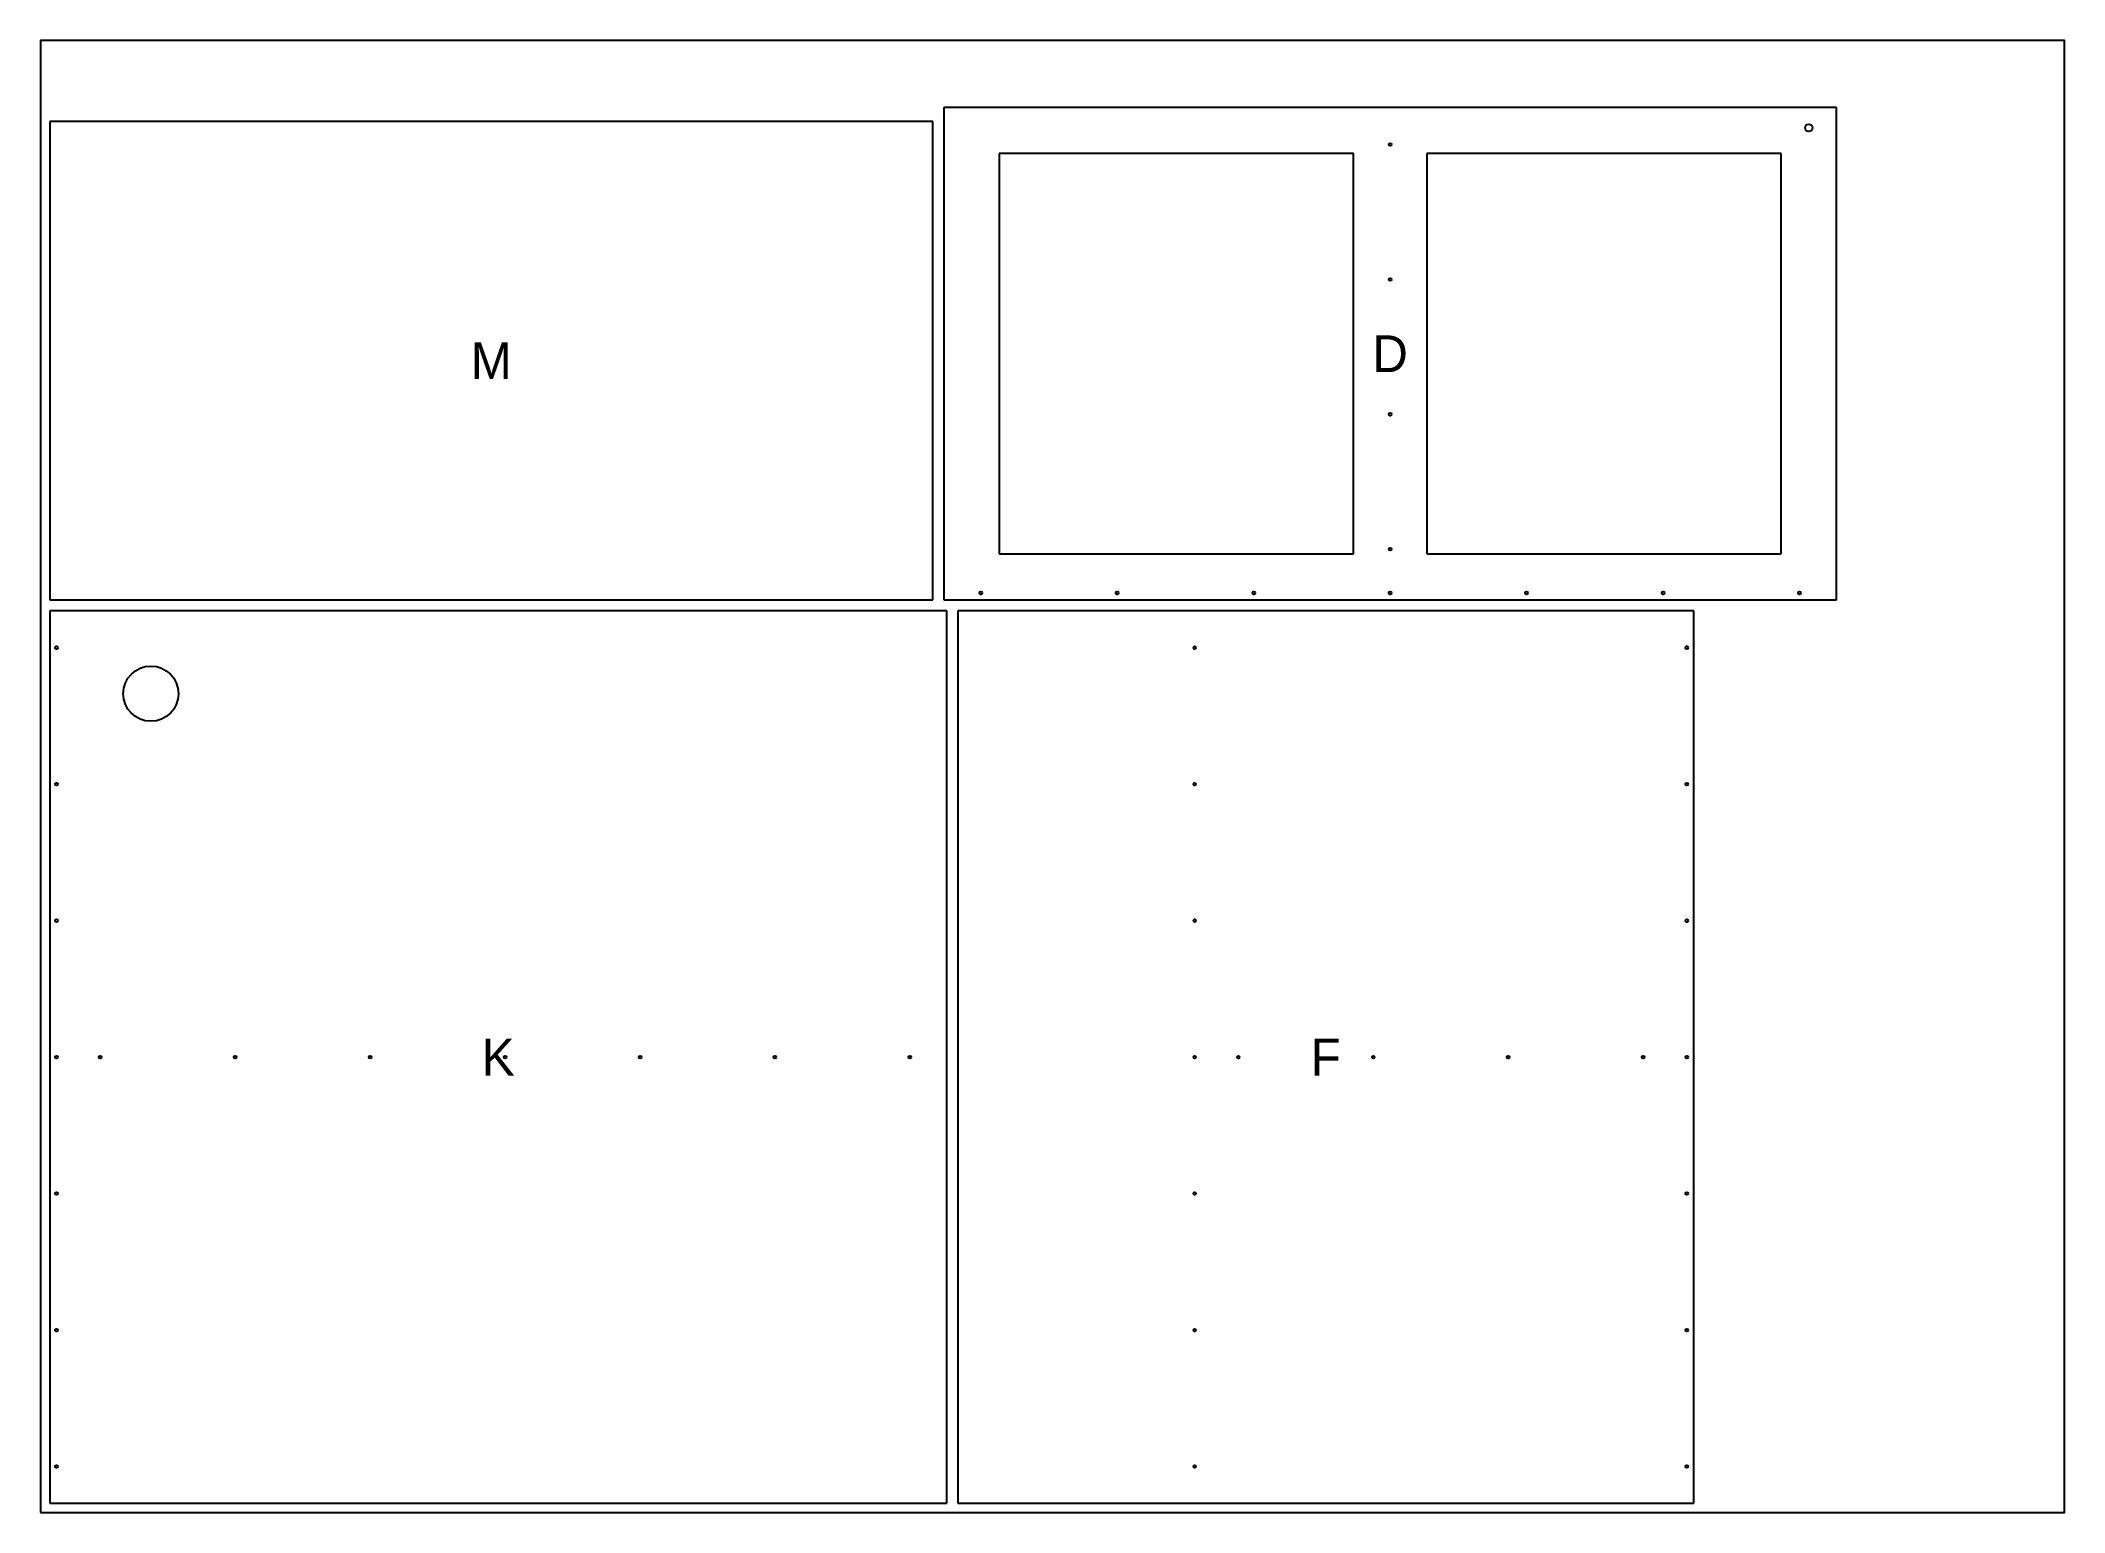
# Model space of a CAD drawing. Header units: millimetres. Extents: x 0 to 2200, y 0 to 1600.
import ezdxf
from ezdxf.enums import TextEntityAlignment as Align

# ---------------------------------------------------------------- set-up
doc = ezdxf.new("R2010")
doc.units = ezdxf.units.MM
for name, color, linetype in [('CHAPA', 9, 'CONTINUOUS'), ('CORTE_EXTERNO', 1, 'CONTINUOUS'), ('CORTE_INTERNO', 5, 'CONTINUOUS'), ('FURO_GUIA_3', 3, 'CONTINUOUS'), ('TEXTO_NAO_CORTAR', 8, 'CONTINUOUS')]:
    doc.layers.add(name, color=color, linetype=linetype)

msp = doc.modelspace()

# ---------------------------------------------------------------- linework, layer by layer
at = {"layer": 'CHAPA'}
msp.add_lwpolyline([(0, 0), (2200, 0), (2200, 1600), (0, 1600)], close=True, dxfattribs=at)
at = {"layer": 'CORTE_EXTERNO'}
for p, q in [((1952, 1527), (982, 1527)), ((982, 1527), (982, 992)), ((1952, 992), (1952, 1527)), ((970, 1512), (10, 1512)), ((10, 1512), (10, 992)), ((970, 992), (970, 1512)), ((10, 992), (970, 992)), ((982, 992), (1952, 992)), ((985, 980), (10, 980)), ((10, 980), (10, 10)), ((985, 10), (985, 980)), ((1797, 980), (997, 980)), ((997, 980), (997, 10)), ((1797, 10), (1797, 980)), ((10, 10), (985, 10)), ((997, 10), (1797, 10))]:
    msp.add_line(p, q, dxfattribs=at)
at = {"layer": 'CORTE_INTERNO'}
for p, q in [((1427, 1477), (1042, 1477)), ((1042, 1477), (1042, 1042)), ((1427, 1042), (1427, 1477)), ((1892, 1477), (1507, 1477)), ((1507, 1477), (1507, 1042)), ((1892, 1042), (1892, 1477)), ((1042, 1042), (1427, 1042)), ((1507, 1042), (1892, 1042))]:
    msp.add_line(p, q, dxfattribs=at)
for centre, radius in [((1922, 1505), 4), ((120, 890), 30)]:
    msp.add_circle(centre, radius, dxfattribs=at)
at = {"layer": 'FURO_GUIA_3'}
for centre in [(1467, 1487), (1467, 1340.3), (1467, 1193.7), (1467, 1047), (1022, 999.5), (1170.3, 999.5), (1318.7, 999.5), (1467, 999.5), (1615.3, 999.5), (1763.7, 999.5), (1912, 999.5), (17.5, 940), (1254.5, 940), (1789.5, 940), (17.5, 791.7), (1254.5, 791.7), (1789.5, 791.7), (17.5, 643.3), (1254.5, 643.3), (1789.5, 643.3), (17.5, 495), (65, 495), (211.7, 495), (358.3, 495), (505, 495), (651.7, 495), (798.3, 495), (945, 495), (1254.5, 495), (1302, 495), (1448.7, 495), (1595.3, 495), (1742, 495), (1789.5, 495), (17.5, 346.7), (1254.5, 346.7), (1789.5, 346.7), (17.5, 198.3), (1254.5, 198.3), (1789.5, 198.3), (17.5, 50), (1254.5, 50), (1789.5, 50)]:
    msp.add_circle(centre, 1.5, dxfattribs=at)

# ---------------------------------------------------------------- texts
at = {"layer": 'TEXTO_NAO_CORTAR'}
for s, p in [('D', (1467, 1259.5)), ('M', (490, 1252)), ('K', (497.5, 495)), ('F', (1397, 495))]:
    msp.add_text(s, height=40, dxfattribs=at).set_placement(p, align=Align.MIDDLE_CENTER)

doc.saveas('drawing.dxf')
